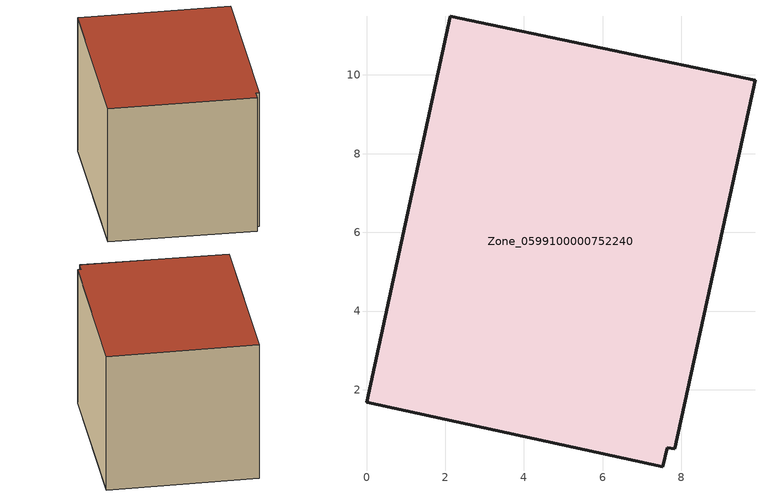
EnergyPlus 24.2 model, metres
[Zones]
Zone_0599100000752240
 floor ground (C_G): 2.13,11.49 9.88,9.86 7.84,0.5 7.64,0.53 7.53,0.04 0,1.68 z0
 wall outside (C_F): 9.88,9.86 2.13,11.49 0,1.68 7.53,0.04 7.64,0.53 7.84,0.5 9.88,9.86 z0:7.71
 roof outside (C_R): 2.13,11.49 0,1.68 7.53,0.04 7.64,0.53 7.84,0.5 9.88,9.86 z7.71
[BUILDING]
Pand.0599100000752240: North Axis=0; Terrain=City; Loads Convergence Tolerance Value=0.04; Temperature Convergence Tolerance Value=0.4; Solar Distribution=FullExterior; Maximum Number of Warmup Days=25; Minimum Number of Warmup Days=1
[Site:Location]
Rotterdam.The.Hague.AP_ZH_NLD Design_Conditions: Latitude=51.96; Longitude=4.45; Time Zone=1; Elevation=-4.5
[SITE:GROUNDTEMPERATURE:BUILDINGSURFACE]
18, 18, 18, 18, 18, 18, 18, 18, 18, 18, 18, 18
[MATERIAL] Thermal Absorptance=0.9; Solar Absorptance=0.7; Visible Absorptance=0.7
Name | Roughness | Thickness | Conductivity | Density | Specific Heat
G.D.2006-2014 | MediumSmooth | 0.15 | 0.06 | 540 | 1210
F.D.2006-2014 | Rough | 0.3 | 0.12 | 1920 | 840
R.D.2006-2014 | MediumRough | 0.2 | 0.08 | 1500 | 1000
[CONSTRUCTION]
C_G: G.D.2006-2014
C_F: F.D.2006-2014
C_R: R.D.2006-2014
[ZONE]
Zone_0599100000752240: Type=1; Multiplier=1; Ceiling Height=Autocalculate; Volume=Autocalculate; Floor Area=autocalculate; Part of Total Floor Area=Yes
[ZONEINFILTRATION:DESIGNFLOWRATE]
Infil_Zone_0599100000752240: Zone or ZoneList or Space or SpaceList=Zone_0599100000752240; Schedule=AlwaysOn; Design Flow Rate Calculation Method=Flow/Area; Flow Rate per Floor Area=0.0021; Constant Term Coefficient=1; Temperature Term Coefficient=0; Velocity Term Coefficient=0; Velocity Squared Term Coefficient=0
[HVACTEMPLATE:ZONE:IDEALLOADSAIRSYSTEM]
Zone_0599100000752240: Maximum Heating Supply Air Temperature=50; Minimum Cooling Supply Air Temperature=13; Maximum Heating Supply Air Humidity Ratio=0.0156; Minimum Cooling Supply Air Humidity Ratio=0.0077; Heating Limit=NoLimit; Cooling Limit=NoLimit; Dehumidification Control Type=ConstantSensibleHeatRatio; Cooling Sensible Heat Ratio=0.7; Dehumidification Setpoint=60; Humidification Control Type=None; Humidification Setpoint=30; Outdoor Air Method=None; Outdoor Air Flow Rate per Person=0.00944; Outdoor Air Flow Rate per Zone Floor Area=0; Outdoor Air Flow Rate per Zone=0; Demand Controlled Ventilation Type=None; Outdoor Air Economizer Type=NoEconomizer; Heat Recovery Type=None; Sensible Heat Recovery Effectiveness=0.7; Latent Heat Recovery Effectiveness=0.65
[ZONECONTROL:THERMOSTAT]
ThermostatControl_Zone_0599100000752240: Zone or ZoneList=Zone_0599100000752240; Control Type Schedule=DualSetpointControlType; Control 1=Thermostat_Zone_0599100000752240; Temperature Difference Between Cutout And Setpoint=0
[THERMOSTATSETPOINT:DUALSETPOINT]
Thermostat_Zone_0599100000752240: Heating Setpoint Temperature Schedule=HeatingSetpoint_Zone_0599100000752240; Cooling Setpoint Temperature Schedule=CoolingSetpoint_Zone_0599100000752240
[SCHEDULE:COMPACT]
HeatingSetpoint_Zone_0599100000752240: Through: 12/31, For: AllDays, Until: 24:00, 21
CoolingSetpoint_Zone_0599100000752240: Through: 12/31, For: AllDays, Until: 24:00, 24
DualSetpointControlType: Through: 12/31, For: AllDays, Until: 24:00, 4
AlwaysOn: Through: 12/31, For: AllDays, Until: 24:00, 1
